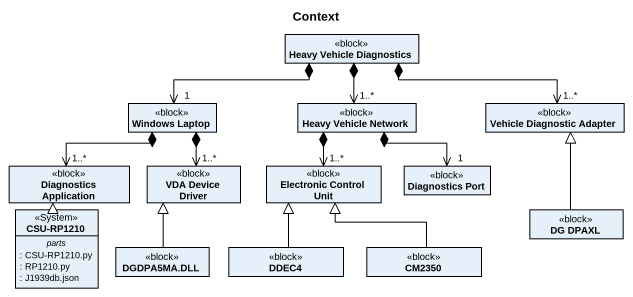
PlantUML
@startuml
title Context
hide circle
hide empty members
class "Heavy Vehicle Diagnostics" as Heavy_Vehicle_Diagnostics <<block>>
class "Windows Laptop" as Windows_Laptop <<block>>
class "Heavy Vehicle Network" as Heavy_Vehicle_Network <<block>>
class "Vehicle Diagnostic Adapter" as Vehicle_Diagnostic_Adapter <<block>>
class "Diagnostics Application" as Diagnostics_Application <<block>>
class "VDA Device Driver" as VDA_Device_Driver <<block>>
class "Electronic Control Unit" as Electronic_Control_Unit <<block>>
class "Diagnostics Port" as Diagnostics_Port <<block>>
class "CSU-RP1210" as CSU_RP1210 <<System>> {
  -- parts --
  : CSU-RP1210.py
  : RP1210.py
  : J1939db.json
}
class "DG DPAXL" as DG_DPAXL <<block>>
class "DGDPA5MA.DLL" as DGDPA5MA_DLL <<block>>
class DDEC4 <<block>>
class CM2350 <<block>>
Heavy_Vehicle_Diagnostics *-left-> "1" Windows_Laptop
Heavy_Vehicle_Diagnostics *--> "1..*" Heavy_Vehicle_Network
Heavy_Vehicle_Diagnostics *-right-> "1..*" Vehicle_Diagnostic_Adapter
Windows_Laptop *--> "1..*" Diagnostics_Application
Windows_Laptop *--> "1..*" VDA_Device_Driver
Heavy_Vehicle_Network *--> "1..*" Electronic_Control_Unit
Heavy_Vehicle_Network *--> "1" Diagnostics_Port
CSU_RP1210 -up-|> Diagnostics_Application
DG_DPAXL -up-|> Vehicle_Diagnostic_Adapter
DGDPA5MA_DLL -up-|> VDA_Device_Driver
DDEC4 -up-|> Electronic_Control_Unit
CM2350 -up-|> Electronic_Control_Unit
@enduml
